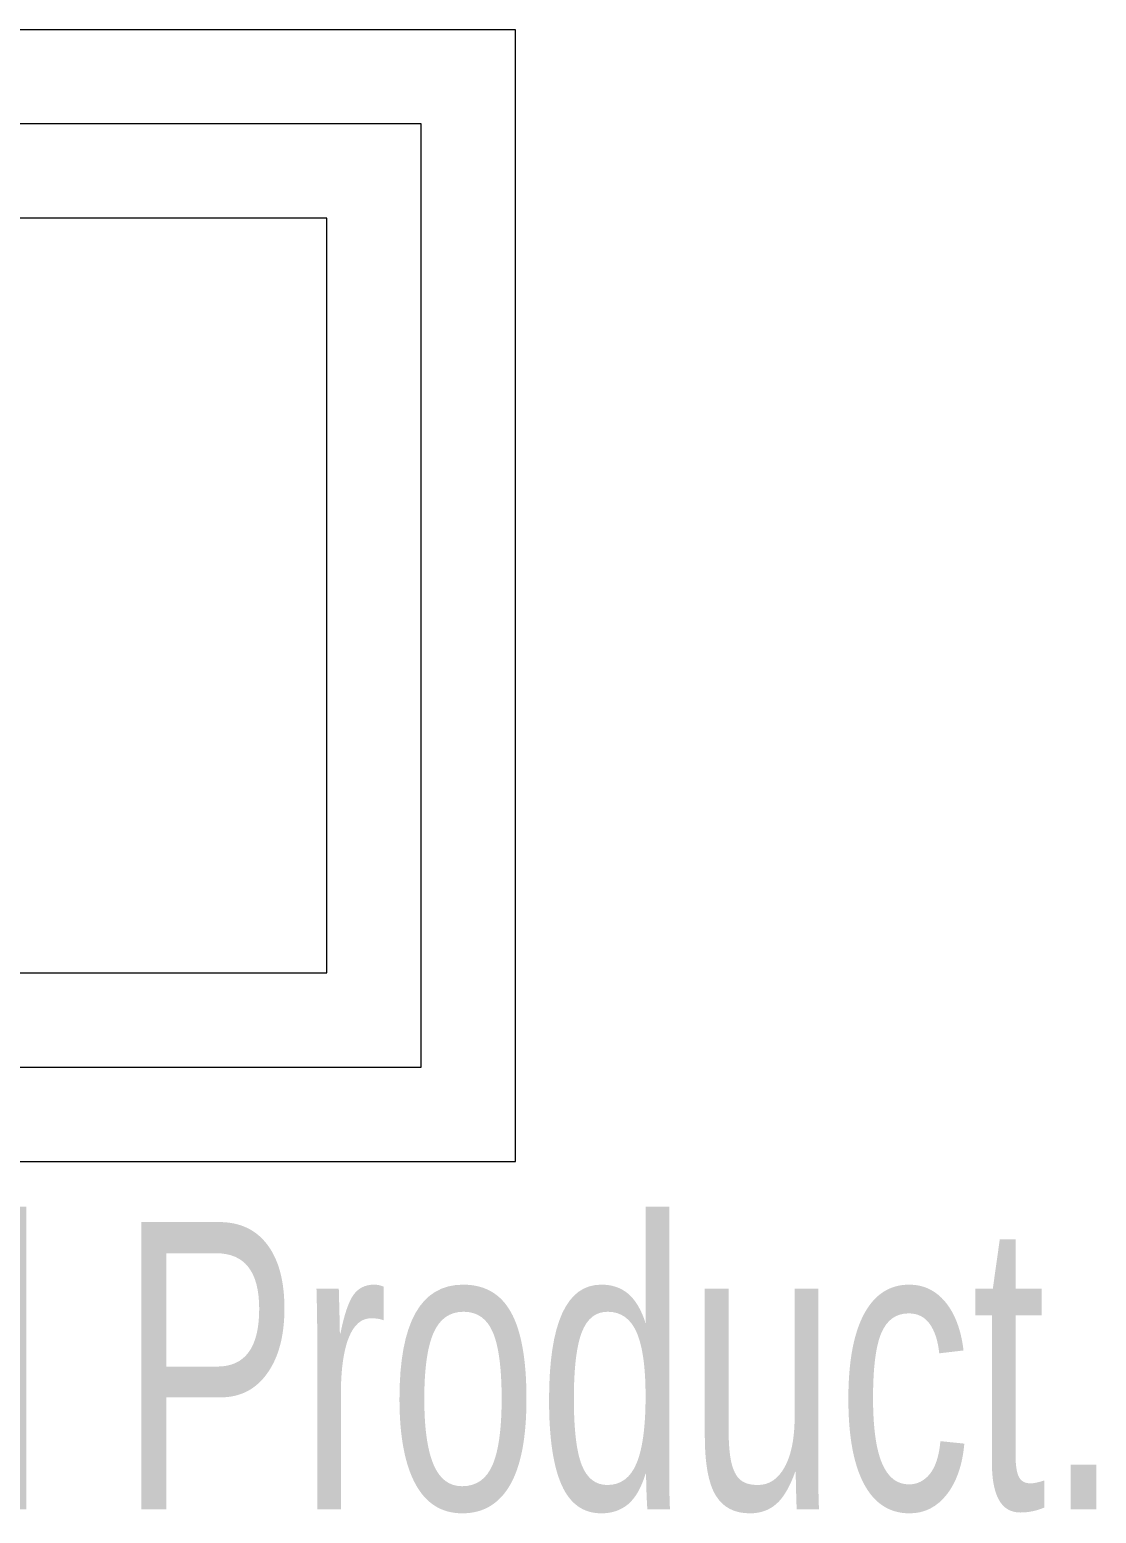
# Model space of a CAD drawing. Header units: inches. Extents: x -1.25 to 1.63, y -0.95 to 0.38.
# Drawn here: x 0.928 to 1.635, y -0.608 to 0.375 of the extents above; entities that cross this region are included whole.
import ezdxf

# ---------------------------------------------------------------- set-up
doc = ezdxf.new("R2010")
doc.units = ezdxf.units.IN
doc.header["$MEASUREMENT"] = 0
doc.styles.add('SLDTEXTSTYLE0', font='TXT', dxfattribs={"width": 0.7})

msp = doc.modelspace()

# ---------------------------------------------------------------- linework, layer by layer
at = {"color": 7, "linetype": 'Continuous', "lineweight": 18}
for p, q in [((1.25, 0.375), (-1.25, 0.375)), ((1.25, -0.375), (1.25, 0.375)), ((1.1875, 0.3125), (-1.1875, 0.3125)), ((1.1875, -0.3125), (1.1875, 0.3125)), ((1.125, 0.25), (-1.125, 0.25)), ((1.125, -0.25), (1.125, 0.25)), ((-1.125, -0.25), (1.125, -0.25)), ((-1.1875, -0.3125), (1.1875, -0.3125)), ((-1.25, -0.375), (1.25, -0.375))]:
    msp.add_line(p, q, dxfattribs=at)

# ---------------------------------------------------------------- texts
at = {"color": 7, "linetype": 'Continuous', "insert": (-1.25, -0.41514), "char_height": 0.1903, "attachment_point": 1, "style": 'SLDTEXTSTYLE0'}
msp.add_mtext('SOLIDWORKS Educational Product.', dxfattribs=at)

doc.saveas('drawing.dxf')
